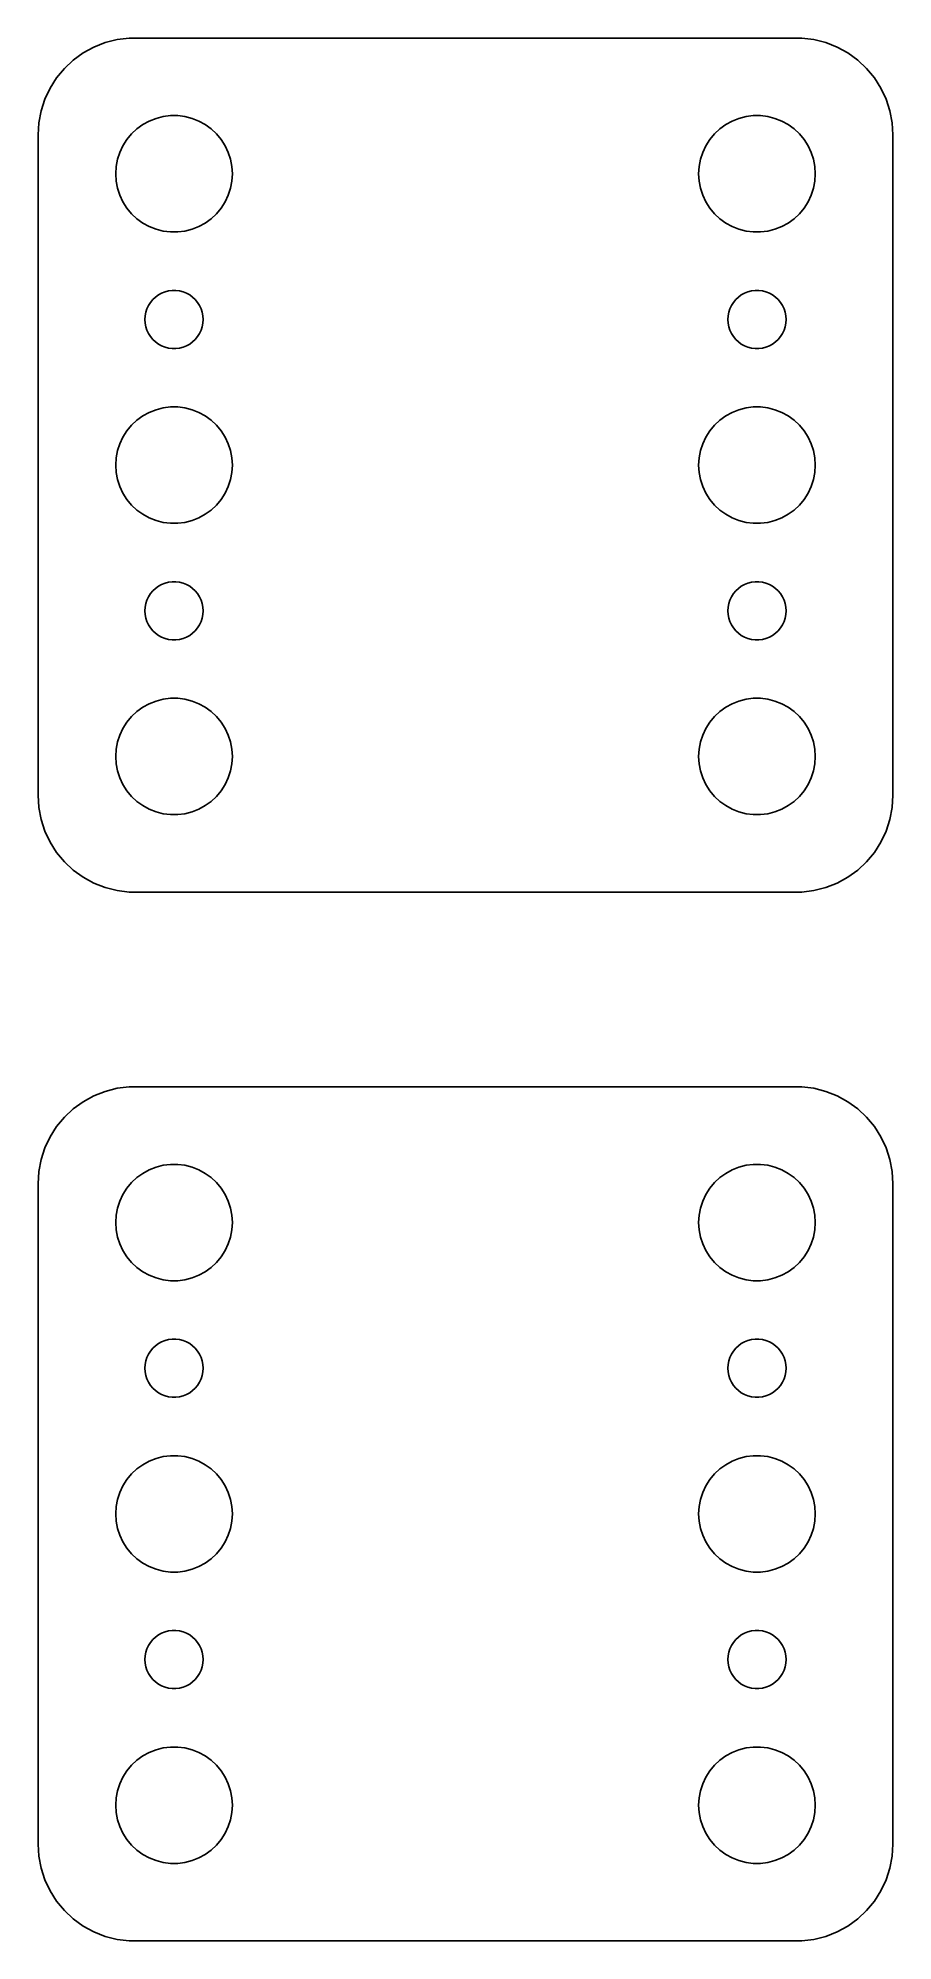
# Model space of a CAD drawing. Header units: metres. Extents: x -22 to 22, y 86 to 184.
import ezdxf

# ---------------------------------------------------------------- set-up
doc = ezdxf.new("R2010")
doc.units = ezdxf.units.M

msp = doc.modelspace()

# ---------------------------------------------------------------- linework, layer by layer
for p, q in [((-19.1289, 183.524), (-19.6791, 183.222)), ((-18.5451, 183.755), (-19.1289, 183.524)), ((-17.9369, 183.911), (-18.5451, 183.755)), ((-17.3139, 183.99), (-17.9369, 183.911)), ((17.3139, 183.99), (-17.3139, 183.99)), ((17.9369, 183.911), (17.3139, 183.99)), ((18.5451, 183.755), (17.9369, 183.911)), ((19.1289, 183.524), (18.5451, 183.755)), ((19.6791, 183.222), (19.1289, 183.524)), ((-20.6448, 182.423), (-21.0451, 181.939)), ((-20.1871, 182.853), (-20.6448, 182.423)), ((-19.6791, 183.222), (-20.1871, 182.853)), ((20.1871, 182.853), (19.6791, 183.222)), ((20.6448, 182.423), (20.1871, 182.853)), ((21.0451, 181.939), (20.6448, 182.423)), ((-21.3815, 181.409), (-21.6489, 180.841)), ((-21.0451, 181.939), (-21.3815, 181.409)), ((21.3815, 181.409), (21.0451, 181.939)), ((21.6489, 180.841), (21.3815, 181.409)), ((-21.6489, 180.841), (-21.8429, 180.243)), ((21.8429, 180.243), (21.6489, 180.841)), ((-21.9606, 179.627), (-22, 179)), ((-21.8429, 180.243), (-21.9606, 179.627)), ((-17.1869, 179.054), (-16.9123, 179.312)), ((-16.9123, 179.312), (-16.6075, 179.533)), ((-16.6075, 179.533), (-16.2773, 179.714)), ((-16.2773, 179.714), (-15.927, 179.853)), ((-15.927, 179.853), (-15.5621, 179.947)), ((-15.5621, 179.947), (-15.1884, 179.994)), ((-15.1884, 179.994), (-14.8116, 179.994)), ((-14.8116, 179.994), (-14.4379, 179.947)), ((-14.4379, 179.947), (-14.0729, 179.853)), ((-14.0729, 179.853), (-13.7227, 179.714)), ((-13.7227, 179.714), (-13.3925, 179.533)), ((-13.3925, 179.533), (-13.0877, 179.312)), ((-13.0877, 179.312), (-12.8131, 179.054)), ((12.8131, 179.054), (13.0877, 179.312)), ((13.0877, 179.312), (13.3925, 179.533)), ((13.3925, 179.533), (13.7227, 179.714)), ((13.7227, 179.714), (14.0729, 179.853)), ((14.0729, 179.853), (14.4379, 179.947)), ((14.4379, 179.947), (14.8116, 179.994)), ((14.8116, 179.994), (15.1884, 179.994)), ((15.1884, 179.994), (15.5621, 179.947)), ((15.5621, 179.947), (15.927, 179.853)), ((15.927, 179.853), (16.2773, 179.714)), ((16.2773, 179.714), (16.6075, 179.533)), ((16.6075, 179.533), (16.9123, 179.312)), ((16.9123, 179.312), (17.1869, 179.054)), ((21.9606, 179.627), (21.8429, 180.243)), ((22, 179), (21.9606, 179.627)), ((-22, 179), (-22, 145)), ((-17.7893, 178.104), (-17.6289, 178.445)), ((-17.6289, 178.445), (-17.427, 178.763)), ((-17.427, 178.763), (-17.1869, 179.054)), ((-12.8131, 179.054), (-12.5729, 178.763)), ((-12.5729, 178.763), (-12.3711, 178.445)), ((-12.3711, 178.445), (-12.2107, 178.104)), ((12.2107, 178.104), (12.3711, 178.445)), ((12.3711, 178.445), (12.5729, 178.763)), ((12.5729, 178.763), (12.8131, 179.054)), ((17.1869, 179.054), (17.427, 178.763)), ((17.427, 178.763), (17.6289, 178.445)), ((17.6289, 178.445), (17.7893, 178.104)), ((22, 145), (22, 179)), ((-18, 177), (-17.9763, 177.376)), ((-17.9763, 177.376), (-17.9057, 177.746)), ((-17.9057, 177.746), (-17.7893, 178.104)), ((-12.2107, 178.104), (-12.0942, 177.746)), ((-12.0942, 177.746), (-12.0237, 177.376)), ((-12.0237, 177.376), (-12, 177)), ((12, 177), (12.0237, 177.376)), ((12.0237, 177.376), (12.0942, 177.746)), ((12.0942, 177.746), (12.2107, 178.104)), ((17.7893, 178.104), (17.9057, 177.746)), ((17.9057, 177.746), (17.9763, 177.376)), ((17.9763, 177.376), (18, 177)), ((-17.9763, 176.624), (-18, 177)), ((-17.9057, 176.254), (-17.9763, 176.624)), ((-12.0237, 176.624), (-12.0942, 176.254)), ((-12, 177), (-12.0237, 176.624)), ((12.0237, 176.624), (12, 177)), ((12.0942, 176.254), (12.0237, 176.624)), ((17.9763, 176.624), (17.9057, 176.254)), ((18, 177), (17.9763, 176.624)), ((-17.7893, 175.896), (-17.9057, 176.254)), ((-17.6289, 175.555), (-17.7893, 175.896)), ((-17.427, 175.237), (-17.6289, 175.555)), ((-12.3711, 175.555), (-12.5729, 175.237)), ((-12.2107, 175.896), (-12.3711, 175.555)), ((-12.0942, 176.254), (-12.2107, 175.896)), ((12.2107, 175.896), (12.0942, 176.254)), ((12.3711, 175.555), (12.2107, 175.896)), ((12.5729, 175.237), (12.3711, 175.555)), ((17.6289, 175.555), (17.427, 175.237)), ((17.7893, 175.896), (17.6289, 175.555)), ((17.9057, 176.254), (17.7893, 175.896)), ((-17.1869, 174.946), (-17.427, 175.237)), ((-16.9123, 174.688), (-17.1869, 174.946)), ((-16.6075, 174.467), (-16.9123, 174.688)), ((-16.2773, 174.286), (-16.6075, 174.467)), ((-13.3925, 174.467), (-13.7227, 174.286)), ((-13.0877, 174.688), (-13.3925, 174.467)), ((-12.8131, 174.946), (-13.0877, 174.688)), ((-12.5729, 175.237), (-12.8131, 174.946)), ((12.8131, 174.946), (12.5729, 175.237)), ((13.0877, 174.688), (12.8131, 174.946)), ((13.3925, 174.467), (13.0877, 174.688)), ((13.7227, 174.286), (13.3925, 174.467)), ((16.6075, 174.467), (16.2773, 174.286)), ((16.9123, 174.688), (16.6075, 174.467)), ((17.1869, 174.946), (16.9123, 174.688)), ((17.427, 175.237), (17.1869, 174.946)), ((-15.927, 174.147), (-16.2773, 174.286)), ((-15.5621, 174.053), (-15.927, 174.147)), ((-15.1884, 174.006), (-15.5621, 174.053)), ((-14.8116, 174.006), (-15.1884, 174.006)), ((-14.4379, 174.053), (-14.8116, 174.006)), ((-14.0729, 174.147), (-14.4379, 174.053)), ((-13.7227, 174.286), (-14.0729, 174.147)), ((14.0729, 174.147), (13.7227, 174.286)), ((14.4379, 174.053), (14.0729, 174.147)), ((14.8116, 174.006), (14.4379, 174.053)), ((15.1884, 174.006), (14.8116, 174.006)), ((15.5621, 174.053), (15.1884, 174.006)), ((15.927, 174.147), (15.5621, 174.053)), ((16.2773, 174.286), (15.927, 174.147)), ((-16.2135, 170.382), (-16.0934, 170.527)), ((-16.0934, 170.527), (-15.9561, 170.656)), ((-15.9561, 170.656), (-15.8037, 170.766)), ((-15.8037, 170.766), (-15.6387, 170.857)), ((-15.6387, 170.857), (-15.4635, 170.927)), ((-15.4635, 170.927), (-15.2811, 170.973)), ((-15.2811, 170.973), (-15.0942, 170.997)), ((-15.0942, 170.997), (-14.9058, 170.997)), ((-14.9058, 170.997), (-14.7189, 170.973)), ((-14.7189, 170.973), (-14.5365, 170.927)), ((-14.5365, 170.927), (-14.3613, 170.857)), ((-14.3613, 170.857), (-14.1963, 170.766)), ((-14.1963, 170.766), (-14.0439, 170.656)), ((-14.0439, 170.656), (-13.9065, 170.527)), ((-13.9065, 170.527), (-13.7865, 170.382)), ((13.7865, 170.382), (13.9065, 170.527)), ((13.9065, 170.527), (14.0439, 170.656)), ((14.0439, 170.656), (14.1963, 170.766)), ((14.1963, 170.766), (14.3613, 170.857)), ((14.3613, 170.857), (14.5365, 170.927)), ((14.5365, 170.927), (14.7189, 170.973)), ((14.7189, 170.973), (14.9058, 170.997)), ((14.9058, 170.997), (15.0942, 170.997)), ((15.0942, 170.997), (15.2811, 170.973)), ((15.2811, 170.973), (15.4635, 170.927)), ((15.4635, 170.927), (15.6387, 170.857)), ((15.6387, 170.857), (15.8037, 170.766)), ((15.8037, 170.766), (15.9561, 170.656)), ((15.9561, 170.656), (16.0934, 170.527)), ((16.0934, 170.527), (16.2135, 170.382)), ((-16.5, 169.5), (-16.4882, 169.688)), ((-16.4882, 169.688), (-16.4529, 169.873)), ((-16.4529, 169.873), (-16.3947, 170.052)), ((-16.3947, 170.052), (-16.3145, 170.223)), ((-16.3145, 170.223), (-16.2135, 170.382)), ((-13.7865, 170.382), (-13.6855, 170.223)), ((-13.6855, 170.223), (-13.6053, 170.052)), ((-13.6053, 170.052), (-13.5471, 169.873)), ((-13.5471, 169.873), (-13.5118, 169.688)), ((-13.5118, 169.688), (-13.5, 169.5)), ((13.5, 169.5), (13.5118, 169.688)), ((13.5118, 169.688), (13.5471, 169.873)), ((13.5471, 169.873), (13.6053, 170.052)), ((13.6053, 170.052), (13.6855, 170.223)), ((13.6855, 170.223), (13.7865, 170.382)), ((16.2135, 170.382), (16.3145, 170.223)), ((16.3145, 170.223), (16.3947, 170.052)), ((16.3947, 170.052), (16.4529, 169.873)), ((16.4529, 169.873), (16.4882, 169.688)), ((16.4882, 169.688), (16.5, 169.5)), ((-16.4882, 169.312), (-16.5, 169.5)), ((-16.4529, 169.127), (-16.4882, 169.312)), ((-16.3947, 168.948), (-16.4529, 169.127)), ((-16.3145, 168.777), (-16.3947, 168.948)), ((-16.2135, 168.618), (-16.3145, 168.777)), ((-16.0934, 168.473), (-16.2135, 168.618)), ((-13.7865, 168.618), (-13.9065, 168.473)), ((-13.6855, 168.777), (-13.7865, 168.618)), ((-13.6053, 168.948), (-13.6855, 168.777)), ((-13.5471, 169.127), (-13.6053, 168.948)), ((-13.5118, 169.312), (-13.5471, 169.127)), ((-13.5, 169.5), (-13.5118, 169.312)), ((13.5118, 169.312), (13.5, 169.5)), ((13.5471, 169.127), (13.5118, 169.312)), ((13.6053, 168.948), (13.5471, 169.127)), ((13.6855, 168.777), (13.6053, 168.948)), ((13.7865, 168.618), (13.6855, 168.777)), ((13.9065, 168.473), (13.7865, 168.618)), ((16.2135, 168.618), (16.0934, 168.473)), ((16.3145, 168.777), (16.2135, 168.618)), ((16.3947, 168.948), (16.3145, 168.777)), ((16.4529, 169.127), (16.3947, 168.948)), ((16.4882, 169.312), (16.4529, 169.127)), ((16.5, 169.5), (16.4882, 169.312)), ((-15.9561, 168.344), (-16.0934, 168.473)), ((-15.8037, 168.234), (-15.9561, 168.344)), ((-15.6387, 168.143), (-15.8037, 168.234)), ((-15.4635, 168.073), (-15.6387, 168.143)), ((-15.2811, 168.027), (-15.4635, 168.073)), ((-15.0942, 168.003), (-15.2811, 168.027)), ((-14.9058, 168.003), (-15.0942, 168.003)), ((-14.7189, 168.027), (-14.9058, 168.003)), ((-14.5365, 168.073), (-14.7189, 168.027)), ((-14.3613, 168.143), (-14.5365, 168.073)), ((-14.1963, 168.234), (-14.3613, 168.143)), ((-14.0439, 168.344), (-14.1963, 168.234)), ((-13.9065, 168.473), (-14.0439, 168.344)), ((14.0439, 168.344), (13.9065, 168.473)), ((14.1963, 168.234), (14.0439, 168.344)), ((14.3613, 168.143), (14.1963, 168.234)), ((14.5365, 168.073), (14.3613, 168.143)), ((14.7189, 168.027), (14.5365, 168.073)), ((14.9058, 168.003), (14.7189, 168.027)), ((15.0942, 168.003), (14.9058, 168.003)), ((15.2811, 168.027), (15.0942, 168.003)), ((15.4635, 168.073), (15.2811, 168.027)), ((15.6387, 168.143), (15.4635, 168.073)), ((15.8037, 168.234), (15.6387, 168.143)), ((15.9561, 168.344), (15.8037, 168.234)), ((16.0934, 168.473), (15.9561, 168.344)), ((-16.6075, 164.533), (-16.2773, 164.714)), ((-16.2773, 164.714), (-15.927, 164.853)), ((-15.927, 164.853), (-15.5621, 164.947)), ((-15.5621, 164.947), (-15.1884, 164.994)), ((-15.1884, 164.994), (-14.8116, 164.994)), ((-14.8116, 164.994), (-14.4379, 164.947)), ((-14.4379, 164.947), (-14.0729, 164.853)), ((-14.0729, 164.853), (-13.7227, 164.714)), ((-13.7227, 164.714), (-13.3925, 164.533)), ((13.3925, 164.533), (13.7227, 164.714)), ((13.7227, 164.714), (14.0729, 164.853)), ((14.0729, 164.853), (14.4379, 164.947)), ((14.4379, 164.947), (14.8116, 164.994)), ((14.8116, 164.994), (15.1884, 164.994)), ((15.1884, 164.994), (15.5621, 164.947)), ((15.5621, 164.947), (15.927, 164.853)), ((15.927, 164.853), (16.2773, 164.714)), ((16.2773, 164.714), (16.6075, 164.533)), ((-17.6289, 163.445), (-17.427, 163.763)), ((-17.427, 163.763), (-17.1869, 164.054)), ((-17.1869, 164.054), (-16.9123, 164.312)), ((-16.9123, 164.312), (-16.6075, 164.533)), ((-13.3925, 164.533), (-13.0877, 164.312)), ((-13.0877, 164.312), (-12.8131, 164.054)), ((-12.8131, 164.054), (-12.5729, 163.763)), ((-12.5729, 163.763), (-12.3711, 163.445)), ((12.3711, 163.445), (12.5729, 163.763)), ((12.5729, 163.763), (12.8131, 164.054)), ((12.8131, 164.054), (13.0877, 164.312)), ((13.0877, 164.312), (13.3925, 164.533)), ((16.6075, 164.533), (16.9123, 164.312)), ((16.9123, 164.312), (17.1869, 164.054)), ((17.1869, 164.054), (17.427, 163.763)), ((17.427, 163.763), (17.6289, 163.445)), ((-17.9763, 162.376), (-17.9057, 162.746)), ((-17.9057, 162.746), (-17.7893, 163.104)), ((-17.7893, 163.104), (-17.6289, 163.445)), ((-12.3711, 163.445), (-12.2107, 163.104)), ((-12.2107, 163.104), (-12.0942, 162.746)), ((-12.0942, 162.746), (-12.0237, 162.376)), ((12.0237, 162.376), (12.0942, 162.746)), ((12.0942, 162.746), (12.2107, 163.104)), ((12.2107, 163.104), (12.3711, 163.445)), ((17.6289, 163.445), (17.7893, 163.104)), ((17.7893, 163.104), (17.9057, 162.746)), ((17.9057, 162.746), (17.9763, 162.376)), ((-18, 162), (-17.9763, 162.376)), ((-17.9763, 161.624), (-18, 162)), ((-12.0237, 162.376), (-12, 162)), ((-12, 162), (-12.0237, 161.624)), ((12, 162), (12.0237, 162.376)), ((12.0237, 161.624), (12, 162)), ((17.9763, 162.376), (18, 162)), ((18, 162), (17.9763, 161.624)), ((-17.9057, 161.254), (-17.9763, 161.624)), ((-17.7893, 160.896), (-17.9057, 161.254)), ((-17.6289, 160.555), (-17.7893, 160.896)), ((-12.2107, 160.896), (-12.3711, 160.555)), ((-12.0942, 161.254), (-12.2107, 160.896)), ((-12.0237, 161.624), (-12.0942, 161.254)), ((12.0942, 161.254), (12.0237, 161.624)), ((12.2107, 160.896), (12.0942, 161.254)), ((12.3711, 160.555), (12.2107, 160.896)), ((17.7893, 160.896), (17.6289, 160.555)), ((17.9057, 161.254), (17.7893, 160.896)), ((17.9763, 161.624), (17.9057, 161.254)), ((-17.427, 160.237), (-17.6289, 160.555)), ((-17.1869, 159.946), (-17.427, 160.237)), ((-16.9123, 159.688), (-17.1869, 159.946)), ((-12.8131, 159.946), (-13.0877, 159.688)), ((-12.5729, 160.237), (-12.8131, 159.946)), ((-12.3711, 160.555), (-12.5729, 160.237)), ((12.5729, 160.237), (12.3711, 160.555)), ((12.8131, 159.946), (12.5729, 160.237)), ((13.0877, 159.688), (12.8131, 159.946)), ((17.1869, 159.946), (16.9123, 159.688)), ((17.427, 160.237), (17.1869, 159.946)), ((17.6289, 160.555), (17.427, 160.237)), ((-16.6075, 159.467), (-16.9123, 159.688)), ((-16.2773, 159.286), (-16.6075, 159.467)), ((-15.927, 159.147), (-16.2773, 159.286)), ((-15.5621, 159.053), (-15.927, 159.147)), ((-15.1884, 159.006), (-15.5621, 159.053)), ((-14.8116, 159.006), (-15.1884, 159.006)), ((-14.4379, 159.053), (-14.8116, 159.006)), ((-14.0729, 159.147), (-14.4379, 159.053)), ((-13.7227, 159.286), (-14.0729, 159.147)), ((-13.3925, 159.467), (-13.7227, 159.286)), ((-13.0877, 159.688), (-13.3925, 159.467)), ((13.3925, 159.467), (13.0877, 159.688)), ((13.7227, 159.286), (13.3925, 159.467)), ((14.0729, 159.147), (13.7227, 159.286)), ((14.4379, 159.053), (14.0729, 159.147)), ((14.8116, 159.006), (14.4379, 159.053)), ((15.1884, 159.006), (14.8116, 159.006)), ((15.5621, 159.053), (15.1884, 159.006)), ((15.927, 159.147), (15.5621, 159.053)), ((16.2773, 159.286), (15.927, 159.147)), ((16.6075, 159.467), (16.2773, 159.286)), ((16.9123, 159.688), (16.6075, 159.467)), ((-15.8037, 155.766), (-15.6387, 155.857)), ((-15.6387, 155.857), (-15.4635, 155.927)), ((-15.4635, 155.927), (-15.2811, 155.973)), ((-15.2811, 155.973), (-15.0942, 155.997)), ((-15.0942, 155.997), (-14.9058, 155.997)), ((-14.9058, 155.997), (-14.7189, 155.973)), ((-14.7189, 155.973), (-14.5365, 155.927)), ((-14.5365, 155.927), (-14.3613, 155.857)), ((-14.3613, 155.857), (-14.1963, 155.766)), ((14.1963, 155.766), (14.3613, 155.857)), ((14.3613, 155.857), (14.5365, 155.927)), ((14.5365, 155.927), (14.7189, 155.973)), ((14.7189, 155.973), (14.9058, 155.997)), ((14.9058, 155.997), (15.0942, 155.997)), ((15.0942, 155.997), (15.2811, 155.973)), ((15.2811, 155.973), (15.4635, 155.927)), ((15.4635, 155.927), (15.6387, 155.857)), ((15.6387, 155.857), (15.8037, 155.766)), ((-16.4882, 154.688), (-16.4529, 154.873)), ((-16.4529, 154.873), (-16.3947, 155.052)), ((-16.3947, 155.052), (-16.3145, 155.223)), ((-16.3145, 155.223), (-16.2135, 155.382)), ((-16.2135, 155.382), (-16.0934, 155.527)), ((-16.0934, 155.527), (-15.9561, 155.656)), ((-15.9561, 155.656), (-15.8037, 155.766)), ((-14.1963, 155.766), (-14.0439, 155.656)), ((-14.0439, 155.656), (-13.9065, 155.527)), ((-13.9065, 155.527), (-13.7865, 155.382)), ((-13.7865, 155.382), (-13.6855, 155.223)), ((-13.6855, 155.223), (-13.6053, 155.052)), ((-13.6053, 155.052), (-13.5471, 154.873)), ((-13.5471, 154.873), (-13.5118, 154.688)), ((13.5118, 154.688), (13.5471, 154.873)), ((13.5471, 154.873), (13.6053, 155.052)), ((13.6053, 155.052), (13.6855, 155.223)), ((13.6855, 155.223), (13.7865, 155.382)), ((13.7865, 155.382), (13.9065, 155.527)), ((13.9065, 155.527), (14.0439, 155.656)), ((14.0439, 155.656), (14.1963, 155.766)), ((15.8037, 155.766), (15.9561, 155.656)), ((15.9561, 155.656), (16.0934, 155.527)), ((16.0934, 155.527), (16.2135, 155.382)), ((16.2135, 155.382), (16.3145, 155.223)), ((16.3145, 155.223), (16.3947, 155.052)), ((16.3947, 155.052), (16.4529, 154.873)), ((16.4529, 154.873), (16.4882, 154.688)), ((-16.5, 154.5), (-16.4882, 154.688)), ((-16.4882, 154.312), (-16.5, 154.5)), ((-16.4529, 154.127), (-16.4882, 154.312)), ((-16.3947, 153.948), (-16.4529, 154.127)), ((-16.3145, 153.777), (-16.3947, 153.948)), ((-13.6053, 153.948), (-13.6855, 153.777)), ((-13.5471, 154.127), (-13.6053, 153.948)), ((-13.5118, 154.312), (-13.5471, 154.127)), ((-13.5118, 154.688), (-13.5, 154.5)), ((-13.5, 154.5), (-13.5118, 154.312)), ((13.5, 154.5), (13.5118, 154.688)), ((13.5118, 154.312), (13.5, 154.5)), ((13.5471, 154.127), (13.5118, 154.312)), ((13.6053, 153.948), (13.5471, 154.127)), ((13.6855, 153.777), (13.6053, 153.948)), ((16.3947, 153.948), (16.3145, 153.777)), ((16.4529, 154.127), (16.3947, 153.948)), ((16.4882, 154.312), (16.4529, 154.127)), ((16.4882, 154.688), (16.5, 154.5)), ((16.5, 154.5), (16.4882, 154.312)), ((-16.2135, 153.618), (-16.3145, 153.777)), ((-16.0934, 153.473), (-16.2135, 153.618)), ((-15.9561, 153.344), (-16.0934, 153.473)), ((-15.8037, 153.234), (-15.9561, 153.344)), ((-15.6387, 153.143), (-15.8037, 153.234)), ((-15.4635, 153.073), (-15.6387, 153.143)), ((-15.2811, 153.027), (-15.4635, 153.073)), ((-15.0942, 153.003), (-15.2811, 153.027)), ((-14.9058, 153.003), (-15.0942, 153.003)), ((-14.7189, 153.027), (-14.9058, 153.003)), ((-14.5365, 153.073), (-14.7189, 153.027)), ((-14.3613, 153.143), (-14.5365, 153.073)), ((-14.1963, 153.234), (-14.3613, 153.143)), ((-14.0439, 153.344), (-14.1963, 153.234)), ((-13.9065, 153.473), (-14.0439, 153.344)), ((-13.7865, 153.618), (-13.9065, 153.473)), ((-13.6855, 153.777), (-13.7865, 153.618)), ((13.7865, 153.618), (13.6855, 153.777)), ((13.9065, 153.473), (13.7865, 153.618)), ((14.0439, 153.344), (13.9065, 153.473)), ((14.1963, 153.234), (14.0439, 153.344)), ((14.3613, 153.143), (14.1963, 153.234)), ((14.5365, 153.073), (14.3613, 153.143)), ((14.7189, 153.027), (14.5365, 153.073)), ((14.9058, 153.003), (14.7189, 153.027)), ((15.0942, 153.003), (14.9058, 153.003)), ((15.2811, 153.027), (15.0942, 153.003)), ((15.4635, 153.073), (15.2811, 153.027)), ((15.6387, 153.143), (15.4635, 153.073)), ((15.8037, 153.234), (15.6387, 153.143)), ((15.9561, 153.344), (15.8037, 153.234)), ((16.0934, 153.473), (15.9561, 153.344)), ((16.2135, 153.618), (16.0934, 153.473)), ((16.3145, 153.777), (16.2135, 153.618)), ((-15.927, 149.853), (-15.5621, 149.947)), ((-15.5621, 149.947), (-15.1884, 149.994)), ((-15.1884, 149.994), (-14.8116, 149.994)), ((-14.8116, 149.994), (-14.4379, 149.947)), ((-14.4379, 149.947), (-14.0729, 149.853)), ((14.0729, 149.853), (14.4379, 149.947)), ((14.4379, 149.947), (14.8116, 149.994)), ((14.8116, 149.994), (15.1884, 149.994)), ((15.1884, 149.994), (15.5621, 149.947)), ((15.5621, 149.947), (15.927, 149.853)), ((-17.427, 148.763), (-17.1869, 149.054)), ((-17.1869, 149.054), (-16.9123, 149.312)), ((-16.9123, 149.312), (-16.6075, 149.533)), ((-16.6075, 149.533), (-16.2773, 149.714)), ((-16.2773, 149.714), (-15.927, 149.853)), ((-14.0729, 149.853), (-13.7227, 149.714)), ((-13.7227, 149.714), (-13.3925, 149.533)), ((-13.3925, 149.533), (-13.0877, 149.312)), ((-13.0877, 149.312), (-12.8131, 149.054)), ((-12.8131, 149.054), (-12.5729, 148.763)), ((12.5729, 148.763), (12.8131, 149.054)), ((12.8131, 149.054), (13.0877, 149.312)), ((13.0877, 149.312), (13.3925, 149.533)), ((13.3925, 149.533), (13.7227, 149.714)), ((13.7227, 149.714), (14.0729, 149.853)), ((15.927, 149.853), (16.2773, 149.714)), ((16.2773, 149.714), (16.6075, 149.533)), ((16.6075, 149.533), (16.9123, 149.312)), ((16.9123, 149.312), (17.1869, 149.054)), ((17.1869, 149.054), (17.427, 148.763)), ((-17.9057, 147.746), (-17.7893, 148.104)), ((-17.7893, 148.104), (-17.6289, 148.445)), ((-17.6289, 148.445), (-17.427, 148.763)), ((-12.5729, 148.763), (-12.3711, 148.445)), ((-12.3711, 148.445), (-12.2107, 148.104)), ((-12.2107, 148.104), (-12.0942, 147.746)), ((12.0942, 147.746), (12.2107, 148.104)), ((12.2107, 148.104), (12.3711, 148.445)), ((12.3711, 148.445), (12.5729, 148.763)), ((17.427, 148.763), (17.6289, 148.445)), ((17.6289, 148.445), (17.7893, 148.104)), ((17.7893, 148.104), (17.9057, 147.746)), ((-18, 147), (-17.9763, 147.376)), ((-17.9763, 146.624), (-18, 147)), ((-17.9763, 147.376), (-17.9057, 147.746)), ((-12.0942, 147.746), (-12.0237, 147.376)), ((-12.0237, 147.376), (-12, 147)), ((-12, 147), (-12.0237, 146.624)), ((12, 147), (12.0237, 147.376)), ((12.0237, 146.624), (12, 147)), ((12.0237, 147.376), (12.0942, 147.746)), ((17.9057, 147.746), (17.9763, 147.376)), ((17.9763, 147.376), (18, 147)), ((18, 147), (17.9763, 146.624)), ((-17.9057, 146.254), (-17.9763, 146.624)), ((-17.7893, 145.896), (-17.9057, 146.254)), ((-12.0942, 146.254), (-12.2107, 145.896)), ((-12.0237, 146.624), (-12.0942, 146.254)), ((12.0942, 146.254), (12.0237, 146.624)), ((12.2107, 145.896), (12.0942, 146.254)), ((17.9057, 146.254), (17.7893, 145.896)), ((17.9763, 146.624), (17.9057, 146.254)), ((-17.6289, 145.555), (-17.7893, 145.896)), ((-17.427, 145.237), (-17.6289, 145.555)), ((-17.1869, 144.946), (-17.427, 145.237)), ((-12.5729, 145.237), (-12.8131, 144.946)), ((-12.3711, 145.555), (-12.5729, 145.237)), ((-12.2107, 145.896), (-12.3711, 145.555)), ((12.3711, 145.555), (12.2107, 145.896)), ((12.5729, 145.237), (12.3711, 145.555)), ((12.8131, 144.946), (12.5729, 145.237)), ((17.427, 145.237), (17.1869, 144.946)), ((17.6289, 145.555), (17.427, 145.237)), ((17.7893, 145.896), (17.6289, 145.555)), ((-22, 145), (-21.9606, 144.373)), ((-21.9606, 144.373), (-21.8429, 143.757)), ((-16.9123, 144.688), (-17.1869, 144.946)), ((-16.6075, 144.467), (-16.9123, 144.688)), ((-16.2773, 144.286), (-16.6075, 144.467)), ((-15.927, 144.147), (-16.2773, 144.286)), ((-15.5621, 144.053), (-15.927, 144.147)), ((-15.1884, 144.006), (-15.5621, 144.053)), ((-14.4379, 144.053), (-14.8116, 144.006)), ((-14.0729, 144.147), (-14.4379, 144.053)), ((-13.7227, 144.286), (-14.0729, 144.147)), ((-13.3925, 144.467), (-13.7227, 144.286)), ((-13.0877, 144.688), (-13.3925, 144.467)), ((-12.8131, 144.946), (-13.0877, 144.688)), ((13.0877, 144.688), (12.8131, 144.946)), ((13.3925, 144.467), (13.0877, 144.688)), ((13.7227, 144.286), (13.3925, 144.467)), ((14.0729, 144.147), (13.7227, 144.286)), ((14.4379, 144.053), (14.0729, 144.147)), ((14.8116, 144.006), (14.4379, 144.053)), ((15.5621, 144.053), (15.1884, 144.006)), ((15.927, 144.147), (15.5621, 144.053)), ((16.2773, 144.286), (15.927, 144.147)), ((16.6075, 144.467), (16.2773, 144.286)), ((16.9123, 144.688), (16.6075, 144.467)), ((17.1869, 144.946), (16.9123, 144.688)), ((21.8429, 143.757), (21.9606, 144.373)), ((21.9606, 144.373), (22, 145)), ((-21.8429, 143.757), (-21.6489, 143.159)), ((-21.6489, 143.159), (-21.3815, 142.591)), ((-14.8116, 144.006), (-15.1884, 144.006)), ((15.1884, 144.006), (14.8116, 144.006)), ((21.3815, 142.591), (21.6489, 143.159)), ((21.6489, 143.159), (21.8429, 143.757)), ((-21.3815, 142.591), (-21.0451, 142.061)), ((21.0451, 142.061), (21.3815, 142.591)), ((-21.0451, 142.061), (-20.6448, 141.577)), ((-20.6448, 141.577), (-20.1871, 141.147)), ((-20.1871, 141.147), (-19.6791, 140.778)), ((19.6791, 140.778), (20.1871, 141.147)), ((20.1871, 141.147), (20.6448, 141.577)), ((20.6448, 141.577), (21.0451, 142.061)), ((-19.6791, 140.778), (-19.1289, 140.476)), ((-19.1289, 140.476), (-18.5451, 140.245)), ((-18.5451, 140.245), (-17.9369, 140.089)), ((17.9369, 140.089), (18.5451, 140.245)), ((18.5451, 140.245), (19.1289, 140.476)), ((19.1289, 140.476), (19.6791, 140.778)), ((-17.9369, 140.089), (-17.3139, 140.01)), ((-17.3139, 140.01), (17.3139, 140.01)), ((17.3139, 140.01), (17.9369, 140.089)), ((-19.1289, 129.524), (-19.6791, 129.222)), ((-18.5451, 129.755), (-19.1289, 129.524)), ((-17.9369, 129.911), (-18.5451, 129.755)), ((-17.3139, 129.99), (-17.9369, 129.911)), ((17.3139, 129.99), (-17.3139, 129.99)), ((17.9369, 129.911), (17.3139, 129.99)), ((18.5451, 129.755), (17.9369, 129.911)), ((19.1289, 129.524), (18.5451, 129.755)), ((19.6791, 129.222), (19.1289, 129.524)), ((-20.6448, 128.423), (-21.0451, 127.939)), ((-20.1871, 128.853), (-20.6448, 128.423)), ((-19.6791, 129.222), (-20.1871, 128.853)), ((20.1871, 128.853), (19.6791, 129.222)), ((20.6448, 128.423), (20.1871, 128.853)), ((21.0451, 127.939), (20.6448, 128.423)), ((-21.3815, 127.409), (-21.6489, 126.841)), ((-21.0451, 127.939), (-21.3815, 127.409)), ((21.3815, 127.409), (21.0451, 127.939)), ((21.6489, 126.841), (21.3815, 127.409)), ((-21.6489, 126.841), (-21.8429, 126.243)), ((21.8429, 126.243), (21.6489, 126.841)), ((-21.9606, 125.627), (-22, 125)), ((-21.8429, 126.243), (-21.9606, 125.627)), ((-16.9123, 125.312), (-16.6075, 125.533)), ((-16.6075, 125.533), (-16.2773, 125.714)), ((-16.2773, 125.714), (-15.927, 125.853)), ((-15.927, 125.853), (-15.5621, 125.947)), ((-15.5621, 125.947), (-15.1884, 125.994)), ((-15.1884, 125.994), (-14.8116, 125.994)), ((-14.8116, 125.994), (-14.4379, 125.947)), ((-14.4379, 125.947), (-14.0729, 125.853)), ((-14.0729, 125.853), (-13.7227, 125.714)), ((-13.7227, 125.714), (-13.3925, 125.533)), ((-13.3925, 125.533), (-13.0877, 125.312)), ((13.0877, 125.312), (13.3925, 125.533)), ((13.3925, 125.533), (13.7227, 125.714)), ((13.7227, 125.714), (14.0729, 125.853)), ((14.0729, 125.853), (14.4379, 125.947)), ((14.4379, 125.947), (14.8116, 125.994)), ((14.8116, 125.994), (15.1884, 125.994)), ((15.1884, 125.994), (15.5621, 125.947)), ((15.5621, 125.947), (15.927, 125.853)), ((15.927, 125.853), (16.2773, 125.714)), ((16.2773, 125.714), (16.6075, 125.533)), ((16.6075, 125.533), (16.9123, 125.312)), ((21.9606, 125.627), (21.8429, 126.243)), ((22, 125), (21.9606, 125.627)), ((-22, 125), (-22, 91)), ((-17.7893, 124.104), (-17.6289, 124.445)), ((-17.6289, 124.445), (-17.427, 124.763)), ((-17.427, 124.763), (-17.1869, 125.054)), ((-17.1869, 125.054), (-16.9123, 125.312)), ((-13.0877, 125.312), (-12.8131, 125.054)), ((-12.8131, 125.054), (-12.5729, 124.763)), ((-12.5729, 124.763), (-12.3711, 124.445)), ((-12.3711, 124.445), (-12.2107, 124.104)), ((12.2107, 124.104), (12.3711, 124.445)), ((12.3711, 124.445), (12.5729, 124.763)), ((12.5729, 124.763), (12.8131, 125.054)), ((12.8131, 125.054), (13.0877, 125.312)), ((16.9123, 125.312), (17.1869, 125.054)), ((17.1869, 125.054), (17.427, 124.763)), ((17.427, 124.763), (17.6289, 124.445)), ((17.6289, 124.445), (17.7893, 124.104)), ((22, 91), (22, 125)), ((-17.9763, 123.376), (-17.9057, 123.746)), ((-17.9057, 123.746), (-17.7893, 124.104)), ((-12.2107, 124.104), (-12.0942, 123.746)), ((-12.0942, 123.746), (-12.0237, 123.376)), ((12.0237, 123.376), (12.0942, 123.746)), ((12.0942, 123.746), (12.2107, 124.104)), ((17.7893, 124.104), (17.9057, 123.746)), ((17.9057, 123.746), (17.9763, 123.376)), ((-18, 123), (-17.9763, 123.376)), ((-17.9763, 122.624), (-18, 123)), ((-17.9057, 122.254), (-17.9763, 122.624)), ((-12.0237, 122.624), (-12.0942, 122.254)), ((-12.0237, 123.376), (-12, 123)), ((-12, 123), (-12.0237, 122.624)), ((12, 123), (12.0237, 123.376)), ((12.0237, 122.624), (12, 123)), ((12.0942, 122.254), (12.0237, 122.624)), ((17.9763, 122.624), (17.9057, 122.254)), ((17.9763, 123.376), (18, 123)), ((18, 123), (17.9763, 122.624)), ((-17.7893, 121.896), (-17.9057, 122.254)), ((-17.6289, 121.555), (-17.7893, 121.896)), ((-17.427, 121.237), (-17.6289, 121.555)), ((-12.3711, 121.555), (-12.5729, 121.237)), ((-12.2107, 121.896), (-12.3711, 121.555)), ((-12.0942, 122.254), (-12.2107, 121.896)), ((12.2107, 121.896), (12.0942, 122.254)), ((12.3711, 121.555), (12.2107, 121.896)), ((12.5729, 121.237), (12.3711, 121.555)), ((17.6289, 121.555), (17.427, 121.237)), ((17.7893, 121.896), (17.6289, 121.555)), ((17.9057, 122.254), (17.7893, 121.896)), ((-17.1869, 120.946), (-17.427, 121.237)), ((-16.9123, 120.688), (-17.1869, 120.946)), ((-16.6075, 120.467), (-16.9123, 120.688)), ((-13.0877, 120.688), (-13.3925, 120.467)), ((-12.8131, 120.946), (-13.0877, 120.688)), ((-12.5729, 121.237), (-12.8131, 120.946)), ((12.8131, 120.946), (12.5729, 121.237)), ((13.0877, 120.688), (12.8131, 120.946)), ((13.3925, 120.467), (13.0877, 120.688)), ((16.9123, 120.688), (16.6075, 120.467)), ((17.1869, 120.946), (16.9123, 120.688)), ((17.427, 121.237), (17.1869, 120.946)), ((-16.2773, 120.286), (-16.6075, 120.467)), ((-15.927, 120.147), (-16.2773, 120.286)), ((-15.5621, 120.053), (-15.927, 120.147)), ((-15.1884, 120.006), (-15.5621, 120.053)), ((-14.8116, 120.006), (-15.1884, 120.006)), ((-14.4379, 120.053), (-14.8116, 120.006)), ((-14.0729, 120.147), (-14.4379, 120.053)), ((-13.7227, 120.286), (-14.0729, 120.147)), ((-13.3925, 120.467), (-13.7227, 120.286)), ((13.7227, 120.286), (13.3925, 120.467)), ((14.0729, 120.147), (13.7227, 120.286)), ((14.4379, 120.053), (14.0729, 120.147)), ((14.8116, 120.006), (14.4379, 120.053)), ((15.1884, 120.006), (14.8116, 120.006)), ((15.5621, 120.053), (15.1884, 120.006)), ((15.927, 120.147), (15.5621, 120.053)), ((16.2773, 120.286), (15.927, 120.147)), ((16.6075, 120.467), (16.2773, 120.286)), ((-16.0934, 116.527), (-15.9561, 116.656)), ((-15.9561, 116.656), (-15.8037, 116.766)), ((-15.8037, 116.766), (-15.6387, 116.857)), ((-15.6387, 116.857), (-15.4635, 116.927)), ((-15.4635, 116.927), (-15.2811, 116.973)), ((-15.2811, 116.973), (-15.0942, 116.997)), ((-15.0942, 116.997), (-14.9058, 116.997)), ((-14.9058, 116.997), (-14.7189, 116.973)), ((-14.7189, 116.973), (-14.5365, 116.927)), ((-14.5365, 116.927), (-14.3613, 116.857)), ((-14.3613, 116.857), (-14.1963, 116.766)), ((-14.1963, 116.766), (-14.0439, 116.656)), ((-14.0439, 116.656), (-13.9065, 116.527)), ((13.9065, 116.527), (14.0439, 116.656)), ((14.0439, 116.656), (14.1963, 116.766)), ((14.1963, 116.766), (14.3613, 116.857)), ((14.3613, 116.857), (14.5365, 116.927)), ((14.5365, 116.927), (14.7189, 116.973)), ((14.7189, 116.973), (14.9058, 116.997)), ((14.9058, 116.997), (15.0942, 116.997)), ((15.0942, 116.997), (15.2811, 116.973)), ((15.2811, 116.973), (15.4635, 116.927)), ((15.4635, 116.927), (15.6387, 116.857)), ((15.6387, 116.857), (15.8037, 116.766)), ((15.8037, 116.766), (15.9561, 116.656)), ((15.9561, 116.656), (16.0934, 116.527)), ((-16.5, 115.5), (-16.4882, 115.688)), ((-16.4882, 115.688), (-16.4529, 115.873)), ((-16.4529, 115.873), (-16.3947, 116.052)), ((-16.3947, 116.052), (-16.3145, 116.223)), ((-16.3145, 116.223), (-16.2135, 116.382)), ((-16.2135, 116.382), (-16.0934, 116.527)), ((-13.9065, 116.527), (-13.7865, 116.382)), ((-13.7865, 116.382), (-13.6855, 116.223)), ((-13.6855, 116.223), (-13.6053, 116.052)), ((-13.6053, 116.052), (-13.5471, 115.873)), ((-13.5471, 115.873), (-13.5118, 115.688)), ((-13.5118, 115.688), (-13.5, 115.5)), ((13.5, 115.5), (13.5118, 115.688)), ((13.5118, 115.688), (13.5471, 115.873)), ((13.5471, 115.873), (13.6053, 116.052)), ((13.6053, 116.052), (13.6855, 116.223)), ((13.6855, 116.223), (13.7865, 116.382)), ((13.7865, 116.382), (13.9065, 116.527)), ((16.0934, 116.527), (16.2135, 116.382)), ((16.2135, 116.382), (16.3145, 116.223)), ((16.3145, 116.223), (16.3947, 116.052)), ((16.3947, 116.052), (16.4529, 115.873)), ((16.4529, 115.873), (16.4882, 115.688)), ((16.4882, 115.688), (16.5, 115.5)), ((-16.4882, 115.312), (-16.5, 115.5)), ((-16.4529, 115.127), (-16.4882, 115.312)), ((-16.3947, 114.948), (-16.4529, 115.127)), ((-16.3145, 114.777), (-16.3947, 114.948)), ((-16.2135, 114.618), (-16.3145, 114.777)), ((-13.6855, 114.777), (-13.7865, 114.618)), ((-13.6053, 114.948), (-13.6855, 114.777)), ((-13.5471, 115.127), (-13.6053, 114.948)), ((-13.5118, 115.312), (-13.5471, 115.127)), ((-13.5, 115.5), (-13.5118, 115.312)), ((13.5118, 115.312), (13.5, 115.5)), ((13.5471, 115.127), (13.5118, 115.312)), ((13.6053, 114.948), (13.5471, 115.127)), ((13.6855, 114.777), (13.6053, 114.948)), ((13.7865, 114.618), (13.6855, 114.777)), ((16.3145, 114.777), (16.2135, 114.618)), ((16.3947, 114.948), (16.3145, 114.777)), ((16.4529, 115.127), (16.3947, 114.948)), ((16.4882, 115.312), (16.4529, 115.127)), ((16.5, 115.5), (16.4882, 115.312)), ((-16.0934, 114.473), (-16.2135, 114.618)), ((-15.9561, 114.344), (-16.0934, 114.473)), ((-15.8037, 114.234), (-15.9561, 114.344)), ((-15.6387, 114.143), (-15.8037, 114.234)), ((-15.4635, 114.073), (-15.6387, 114.143)), ((-15.2811, 114.027), (-15.4635, 114.073)), ((-15.0942, 114.003), (-15.2811, 114.027)), ((-14.9058, 114.003), (-15.0942, 114.003)), ((-14.7189, 114.027), (-14.9058, 114.003)), ((-14.5365, 114.073), (-14.7189, 114.027)), ((-14.3613, 114.143), (-14.5365, 114.073)), ((-14.1963, 114.234), (-14.3613, 114.143)), ((-14.0439, 114.344), (-14.1963, 114.234)), ((-13.9065, 114.473), (-14.0439, 114.344)), ((-13.7865, 114.618), (-13.9065, 114.473)), ((13.9065, 114.473), (13.7865, 114.618)), ((14.0439, 114.344), (13.9065, 114.473)), ((14.1963, 114.234), (14.0439, 114.344)), ((14.3613, 114.143), (14.1963, 114.234)), ((14.5365, 114.073), (14.3613, 114.143)), ((14.7189, 114.027), (14.5365, 114.073)), ((14.9058, 114.003), (14.7189, 114.027)), ((15.0942, 114.003), (14.9058, 114.003)), ((15.2811, 114.027), (15.0942, 114.003)), ((15.4635, 114.073), (15.2811, 114.027)), ((15.6387, 114.143), (15.4635, 114.073)), ((15.8037, 114.234), (15.6387, 114.143)), ((15.9561, 114.344), (15.8037, 114.234)), ((16.0934, 114.473), (15.9561, 114.344)), ((16.2135, 114.618), (16.0934, 114.473)), ((-16.2773, 110.714), (-15.927, 110.853)), ((-15.927, 110.853), (-15.5621, 110.947)), ((-15.5621, 110.947), (-15.1884, 110.994)), ((-15.1884, 110.994), (-14.8116, 110.994)), ((-14.8116, 110.994), (-14.4379, 110.947)), ((-14.4379, 110.947), (-14.0729, 110.853)), ((-14.0729, 110.853), (-13.7227, 110.714)), ((13.7227, 110.714), (14.0729, 110.853)), ((14.0729, 110.853), (14.4379, 110.947)), ((14.4379, 110.947), (14.8116, 110.994)), ((14.8116, 110.994), (15.1884, 110.994)), ((15.1884, 110.994), (15.5621, 110.947)), ((15.5621, 110.947), (15.927, 110.853)), ((15.927, 110.853), (16.2773, 110.714)), ((-17.6289, 109.445), (-17.427, 109.763)), ((-17.427, 109.763), (-17.1869, 110.054)), ((-17.1869, 110.054), (-16.9123, 110.312)), ((-16.9123, 110.312), (-16.6075, 110.533)), ((-16.6075, 110.533), (-16.2773, 110.714)), ((-13.7227, 110.714), (-13.3925, 110.533)), ((-13.3925, 110.533), (-13.0877, 110.312)), ((-13.0877, 110.312), (-12.8131, 110.054)), ((-12.8131, 110.054), (-12.5729, 109.763)), ((-12.5729, 109.763), (-12.3711, 109.445)), ((12.3711, 109.445), (12.5729, 109.763)), ((12.5729, 109.763), (12.8131, 110.054)), ((12.8131, 110.054), (13.0877, 110.312)), ((13.0877, 110.312), (13.3925, 110.533)), ((13.3925, 110.533), (13.7227, 110.714)), ((16.2773, 110.714), (16.6075, 110.533)), ((16.6075, 110.533), (16.9123, 110.312)), ((16.9123, 110.312), (17.1869, 110.054)), ((17.1869, 110.054), (17.427, 109.763)), ((17.427, 109.763), (17.6289, 109.445)), ((-17.9057, 108.746), (-17.7893, 109.104)), ((-17.7893, 109.104), (-17.6289, 109.445)), ((-12.3711, 109.445), (-12.2107, 109.104)), ((-12.2107, 109.104), (-12.0942, 108.746)), ((12.0942, 108.746), (12.2107, 109.104)), ((12.2107, 109.104), (12.3711, 109.445)), ((17.6289, 109.445), (17.7893, 109.104)), ((17.7893, 109.104), (17.9057, 108.746)), ((-18, 108), (-17.9763, 108.376)), ((-17.9763, 107.624), (-18, 108)), ((-17.9763, 108.376), (-17.9057, 108.746)), ((-12.0942, 108.746), (-12.0237, 108.376)), ((-12.0237, 108.376), (-12, 108)), ((-12, 108), (-12.0237, 107.624)), ((12, 108), (12.0237, 108.376)), ((12.0237, 107.624), (12, 108)), ((12.0237, 108.376), (12.0942, 108.746)), ((17.9057, 108.746), (17.9763, 108.376)), ((17.9763, 108.376), (18, 108)), ((18, 108), (17.9763, 107.624)), ((-17.9057, 107.254), (-17.9763, 107.624)), ((-17.7893, 106.896), (-17.9057, 107.254)), ((-17.6289, 106.555), (-17.7893, 106.896)), ((-12.2107, 106.896), (-12.3711, 106.555)), ((-12.0942, 107.254), (-12.2107, 106.896)), ((-12.0237, 107.624), (-12.0942, 107.254)), ((12.0942, 107.254), (12.0237, 107.624)), ((12.2107, 106.896), (12.0942, 107.254)), ((12.3711, 106.555), (12.2107, 106.896)), ((17.7893, 106.896), (17.6289, 106.555)), ((17.9057, 107.254), (17.7893, 106.896)), ((17.9763, 107.624), (17.9057, 107.254)), ((-17.427, 106.237), (-17.6289, 106.555)), ((-17.1869, 105.946), (-17.427, 106.237)), ((-16.9123, 105.688), (-17.1869, 105.946)), ((-12.8131, 105.946), (-13.0877, 105.688)), ((-12.5729, 106.237), (-12.8131, 105.946)), ((-12.3711, 106.555), (-12.5729, 106.237)), ((12.5729, 106.237), (12.3711, 106.555)), ((12.8131, 105.946), (12.5729, 106.237)), ((13.0877, 105.688), (12.8131, 105.946)), ((17.1869, 105.946), (16.9123, 105.688)), ((17.427, 106.237), (17.1869, 105.946)), ((17.6289, 106.555), (17.427, 106.237)), ((-16.6075, 105.467), (-16.9123, 105.688)), ((-16.2773, 105.286), (-16.6075, 105.467)), ((-15.927, 105.147), (-16.2773, 105.286)), ((-15.5621, 105.053), (-15.927, 105.147)), ((-15.1884, 105.006), (-15.5621, 105.053)), ((-14.8116, 105.006), (-15.1884, 105.006)), ((-14.4379, 105.053), (-14.8116, 105.006)), ((-14.0729, 105.147), (-14.4379, 105.053)), ((-13.7227, 105.286), (-14.0729, 105.147)), ((-13.3925, 105.467), (-13.7227, 105.286)), ((-13.0877, 105.688), (-13.3925, 105.467)), ((13.3925, 105.467), (13.0877, 105.688)), ((13.7227, 105.286), (13.3925, 105.467)), ((14.0729, 105.147), (13.7227, 105.286)), ((14.4379, 105.053), (14.0729, 105.147)), ((14.8116, 105.006), (14.4379, 105.053)), ((15.1884, 105.006), (14.8116, 105.006)), ((15.5621, 105.053), (15.1884, 105.006)), ((15.927, 105.147), (15.5621, 105.053)), ((16.2773, 105.286), (15.927, 105.147)), ((16.6075, 105.467), (16.2773, 105.286)), ((16.9123, 105.688), (16.6075, 105.467)), ((-15.6387, 101.857), (-15.4635, 101.927)), ((-15.4635, 101.927), (-15.2811, 101.973)), ((-15.2811, 101.973), (-15.0942, 101.997)), ((-15.0942, 101.997), (-14.9058, 101.997)), ((-14.9058, 101.997), (-14.7189, 101.973)), ((-14.7189, 101.973), (-14.5365, 101.927)), ((-14.5365, 101.927), (-14.3613, 101.857)), ((14.3613, 101.857), (14.5365, 101.927)), ((14.5365, 101.927), (14.7189, 101.973)), ((14.7189, 101.973), (14.9058, 101.997)), ((14.9058, 101.997), (15.0942, 101.997)), ((15.0942, 101.997), (15.2811, 101.973)), ((15.2811, 101.973), (15.4635, 101.927)), ((15.4635, 101.927), (15.6387, 101.857)), ((-16.4529, 100.873), (-16.3947, 101.052)), ((-16.3947, 101.052), (-16.3145, 101.223)), ((-16.3145, 101.223), (-16.2135, 101.382)), ((-16.2135, 101.382), (-16.0934, 101.527)), ((-16.0934, 101.527), (-15.9561, 101.656)), ((-15.9561, 101.656), (-15.8037, 101.766)), ((-15.8037, 101.766), (-15.6387, 101.857)), ((-14.3613, 101.857), (-14.1963, 101.766)), ((-14.1963, 101.766), (-14.0439, 101.656)), ((-14.0439, 101.656), (-13.9065, 101.527)), ((-13.9065, 101.527), (-13.7865, 101.382)), ((-13.7865, 101.382), (-13.6855, 101.223)), ((-13.6855, 101.223), (-13.6053, 101.052)), ((-13.6053, 101.052), (-13.5471, 100.873)), ((13.5471, 100.873), (13.6053, 101.052)), ((13.6053, 101.052), (13.6855, 101.223)), ((13.6855, 101.223), (13.7865, 101.382)), ((13.7865, 101.382), (13.9065, 101.527)), ((13.9065, 101.527), (14.0439, 101.656)), ((14.0439, 101.656), (14.1963, 101.766)), ((14.1963, 101.766), (14.3613, 101.857)), ((15.6387, 101.857), (15.8037, 101.766)), ((15.8037, 101.766), (15.9561, 101.656)), ((15.9561, 101.656), (16.0934, 101.527)), ((16.0934, 101.527), (16.2135, 101.382)), ((16.2135, 101.382), (16.3145, 101.223)), ((16.3145, 101.223), (16.3947, 101.052)), ((16.3947, 101.052), (16.4529, 100.873)), ((-16.5, 100.5), (-16.4882, 100.688)), ((-16.4882, 100.312), (-16.5, 100.5)), ((-16.4882, 100.688), (-16.4529, 100.873)), ((-16.4529, 100.127), (-16.4882, 100.312)), ((-16.3947, 99.9478), (-16.4529, 100.127)), ((-16.3145, 99.7774), (-16.3947, 99.9478)), ((-13.6053, 99.9478), (-13.6855, 99.7774)), ((-13.5471, 100.127), (-13.6053, 99.9478)), ((-13.5471, 100.873), (-13.5118, 100.688)), ((-13.5118, 100.312), (-13.5471, 100.127)), ((-13.5118, 100.688), (-13.5, 100.5)), ((-13.5, 100.5), (-13.5118, 100.312)), ((13.5, 100.5), (13.5118, 100.688)), ((13.5118, 100.312), (13.5, 100.5)), ((13.5118, 100.688), (13.5471, 100.873)), ((13.5471, 100.127), (13.5118, 100.312)), ((13.6053, 99.9478), (13.5471, 100.127)), ((13.6855, 99.7774), (13.6053, 99.9478)), ((16.3947, 99.9478), (16.3145, 99.7774)), ((16.4529, 100.127), (16.3947, 99.9478)), ((16.4529, 100.873), (16.4882, 100.688)), ((16.4882, 100.312), (16.4529, 100.127)), ((16.4882, 100.688), (16.5, 100.5)), ((16.5, 100.5), (16.4882, 100.312)), ((-16.2135, 99.6183), (-16.3145, 99.7774)), ((-16.0934, 99.4732), (-16.2135, 99.6183)), ((-15.9561, 99.3442), (-16.0934, 99.4732)), ((-15.8037, 99.2335), (-15.9561, 99.3442)), ((-15.6387, 99.1428), (-15.8037, 99.2335)), ((-15.4635, 99.0734), (-15.6387, 99.1428)), ((-15.2811, 99.0266), (-15.4635, 99.0734)), ((-15.0942, 99.003), (-15.2811, 99.0266)), ((-14.9058, 99.003), (-15.0942, 99.003)), ((-14.7189, 99.0266), (-14.9058, 99.003)), ((-14.5365, 99.0734), (-14.7189, 99.0266)), ((-14.3613, 99.1428), (-14.5365, 99.0734)), ((-14.1963, 99.2335), (-14.3613, 99.1428)), ((-14.0439, 99.3442), (-14.1963, 99.2335)), ((-13.9065, 99.4732), (-14.0439, 99.3442)), ((-13.7865, 99.6183), (-13.9065, 99.4732)), ((-13.6855, 99.7774), (-13.7865, 99.6183)), ((13.7865, 99.6183), (13.6855, 99.7774)), ((13.9065, 99.4732), (13.7865, 99.6183)), ((14.0439, 99.3442), (13.9065, 99.4732)), ((14.1963, 99.2335), (14.0439, 99.3442)), ((14.3613, 99.1428), (14.1963, 99.2335)), ((14.5365, 99.0734), (14.3613, 99.1428)), ((14.7189, 99.0266), (14.5365, 99.0734)), ((14.9058, 99.003), (14.7189, 99.0266)), ((15.0942, 99.003), (14.9058, 99.003)), ((15.2811, 99.0266), (15.0942, 99.003)), ((15.4635, 99.0734), (15.2811, 99.0266)), ((15.6387, 99.1428), (15.4635, 99.0734)), ((15.8037, 99.2335), (15.6387, 99.1428)), ((15.9561, 99.3442), (15.8037, 99.2335)), ((16.0934, 99.4732), (15.9561, 99.3442)), ((16.2135, 99.6183), (16.0934, 99.4732)), ((16.3145, 99.7774), (16.2135, 99.6183)), ((-17.427, 94.7634), (-17.1869, 95.0536)), ((-17.1869, 95.0536), (-16.9123, 95.3116)), ((-16.9123, 95.3116), (-16.6075, 95.533)), ((-16.6075, 95.533), (-16.2773, 95.7145)), ((-16.2773, 95.7145), (-15.927, 95.8532)), ((-15.927, 95.8532), (-15.5621, 95.9469)), ((-15.5621, 95.9469), (-15.1884, 95.9941)), ((-15.1884, 95.9941), (-14.8116, 95.9941)), ((-14.8116, 95.9941), (-14.4379, 95.9469)), ((-14.4379, 95.9469), (-14.0729, 95.8532)), ((-14.0729, 95.8532), (-13.7227, 95.7145)), ((-13.7227, 95.7145), (-13.3925, 95.533)), ((-13.3925, 95.533), (-13.0877, 95.3116)), ((-13.0877, 95.3116), (-12.8131, 95.0536)), ((-12.8131, 95.0536), (-12.5729, 94.7634)), ((12.5729, 94.7634), (12.8131, 95.0536)), ((12.8131, 95.0536), (13.0877, 95.3116)), ((13.0877, 95.3116), (13.3925, 95.533)), ((13.3925, 95.533), (13.7227, 95.7145)), ((13.7227, 95.7145), (14.0729, 95.8532)), ((14.0729, 95.8532), (14.4379, 95.9469)), ((14.4379, 95.9469), (14.8116, 95.9941)), ((14.8116, 95.9941), (15.1884, 95.9941)), ((15.1884, 95.9941), (15.5621, 95.9469)), ((15.5621, 95.9469), (15.927, 95.8532)), ((15.927, 95.8532), (16.2773, 95.7145)), ((16.2773, 95.7145), (16.6075, 95.533)), ((16.6075, 95.533), (16.9123, 95.3116)), ((16.9123, 95.3116), (17.1869, 95.0536)), ((17.1869, 95.0536), (17.427, 94.7634)), ((-17.9057, 93.7461), (-17.7893, 94.1044)), ((-17.7893, 94.1044), (-17.6289, 94.4453)), ((-17.6289, 94.4453), (-17.427, 94.7634)), ((-12.5729, 94.7634), (-12.3711, 94.4453)), ((-12.3711, 94.4453), (-12.2107, 94.1044)), ((-12.2107, 94.1044), (-12.0942, 93.7461)), ((12.0942, 93.7461), (12.2107, 94.1044)), ((12.2107, 94.1044), (12.3711, 94.4453)), ((12.3711, 94.4453), (12.5729, 94.7634)), ((17.427, 94.7634), (17.6289, 94.4453)), ((17.6289, 94.4453), (17.7893, 94.1044)), ((17.7893, 94.1044), (17.9057, 93.7461)), ((-18, 93), (-17.9763, 93.376)), ((-17.9763, 93.376), (-17.9057, 93.7461)), ((-12.0942, 93.7461), (-12.0237, 93.376)), ((-12.0237, 93.376), (-12, 93)), ((12, 93), (12.0237, 93.376)), ((12.0237, 93.376), (12.0942, 93.7461)), ((17.9057, 93.7461), (17.9763, 93.376)), ((17.9763, 93.376), (18, 93)), ((-17.9763, 92.624), (-18, 93)), ((-17.9057, 92.2539), (-17.9763, 92.624)), ((-17.7893, 91.8956), (-17.9057, 92.2539)), ((-12.0942, 92.2539), (-12.2107, 91.8956)), ((-12.0237, 92.624), (-12.0942, 92.2539)), ((-12, 93), (-12.0237, 92.624)), ((12.0237, 92.624), (12, 93)), ((12.0942, 92.2539), (12.0237, 92.624)), ((12.2107, 91.8956), (12.0942, 92.2539)), ((17.9057, 92.2539), (17.7893, 91.8956)), ((17.9763, 92.624), (17.9057, 92.2539)), ((18, 93), (17.9763, 92.624)), ((-17.6289, 91.5547), (-17.7893, 91.8956)), ((-17.427, 91.2366), (-17.6289, 91.5547)), ((-17.1869, 90.9464), (-17.427, 91.2366)), ((-12.5729, 91.2366), (-12.8131, 90.9464)), ((-12.3711, 91.5547), (-12.5729, 91.2366)), ((-12.2107, 91.8956), (-12.3711, 91.5547)), ((12.3711, 91.5547), (12.2107, 91.8956)), ((12.5729, 91.2366), (12.3711, 91.5547)), ((12.8131, 90.9464), (12.5729, 91.2366)), ((17.427, 91.2366), (17.1869, 90.9464)), ((17.6289, 91.5547), (17.427, 91.2366)), ((17.7893, 91.8956), (17.6289, 91.5547)), ((-22, 91), (-21.9606, 90.3733)), ((-21.9606, 90.3733), (-21.8429, 89.7566)), ((-16.9123, 90.6885), (-17.1869, 90.9464)), ((-16.6075, 90.467), (-16.9123, 90.6885)), ((-16.2773, 90.2855), (-16.6075, 90.467)), ((-15.927, 90.1468), (-16.2773, 90.2855)), ((-15.5621, 90.0531), (-15.927, 90.1468)), ((-14.0729, 90.1468), (-14.4379, 90.0531)), ((-13.7227, 90.2855), (-14.0729, 90.1468)), ((-13.3925, 90.467), (-13.7227, 90.2855)), ((-13.0877, 90.6885), (-13.3925, 90.467)), ((-12.8131, 90.9464), (-13.0877, 90.6885)), ((13.0877, 90.6885), (12.8131, 90.9464)), ((13.3925, 90.467), (13.0877, 90.6885)), ((13.7227, 90.2855), (13.3925, 90.467)), ((14.0729, 90.1468), (13.7227, 90.2855)), ((14.4379, 90.0531), (14.0729, 90.1468)), ((15.927, 90.1468), (15.5621, 90.0531)), ((16.2773, 90.2855), (15.927, 90.1468)), ((16.6075, 90.467), (16.2773, 90.2855)), ((16.9123, 90.6885), (16.6075, 90.467)), ((17.1869, 90.9464), (16.9123, 90.6885)), ((21.8429, 89.7566), (21.9606, 90.3733)), ((21.9606, 90.3733), (22, 91)), ((-21.8429, 89.7566), (-21.6489, 89.1594)), ((-15.1884, 90.0059), (-15.5621, 90.0531)), ((-14.8116, 90.0059), (-15.1884, 90.0059)), ((-14.4379, 90.0531), (-14.8116, 90.0059)), ((14.8116, 90.0059), (14.4379, 90.0531)), ((15.1884, 90.0059), (14.8116, 90.0059)), ((15.5621, 90.0531), (15.1884, 90.0059)), ((21.6489, 89.1594), (21.8429, 89.7566)), ((-21.6489, 89.1594), (-21.3815, 88.5912)), ((-21.3815, 88.5912), (-21.0451, 88.0611)), ((21.0451, 88.0611), (21.3815, 88.5912)), ((21.3815, 88.5912), (21.6489, 89.1594)), ((-21.0451, 88.0611), (-20.6448, 87.5773)), ((-20.6448, 87.5773), (-20.1871, 87.1474)), ((20.1871, 87.1474), (20.6448, 87.5773)), ((20.6448, 87.5773), (21.0451, 88.0611)), ((-20.1871, 87.1474), (-19.6791, 86.7784)), ((-19.6791, 86.7784), (-19.1289, 86.4759)), ((-19.1289, 86.4759), (-18.5451, 86.2447)), ((-18.5451, 86.2447), (-17.9369, 86.0886)), ((17.9369, 86.0886), (18.5451, 86.2447)), ((18.5451, 86.2447), (19.1289, 86.4759)), ((19.1289, 86.4759), (19.6791, 86.7784)), ((19.6791, 86.7784), (20.1871, 87.1474)), ((-17.9369, 86.0886), (-17.3139, 86.0099)), ((-17.3139, 86.0099), (17.3139, 86.0099)), ((17.3139, 86.0099), (17.9369, 86.0886))]:
    msp.add_line(p, q)

doc.saveas('drawing.dxf')
